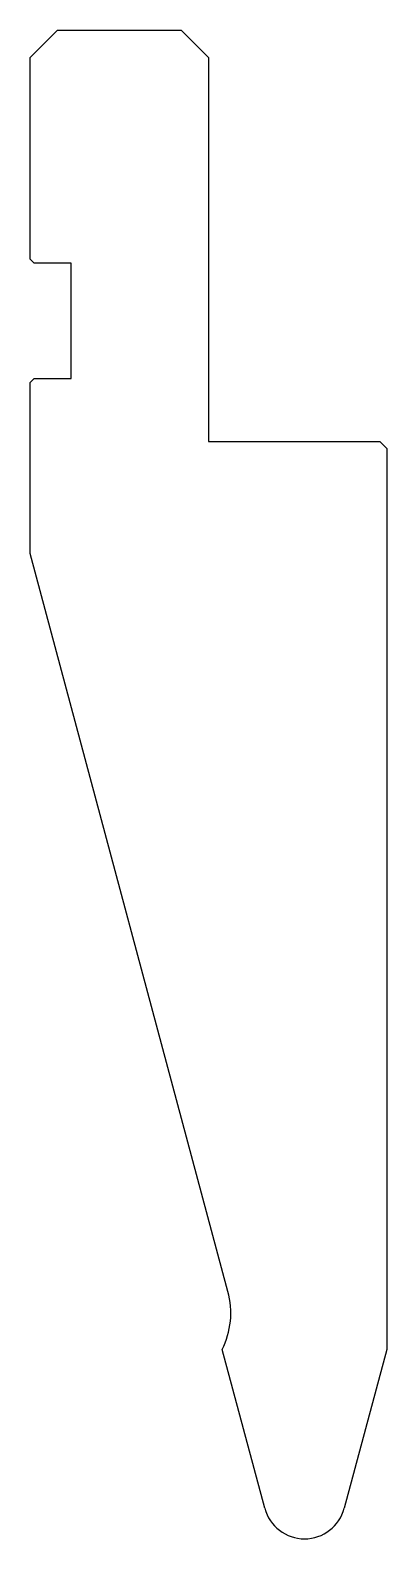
# Model space of a CAD drawing. Header units: metres. Extents: x -14 to 12, y -47 to 63.
import ezdxf

# ---------------------------------------------------------------- set-up
doc = ezdxf.new("R2010")
doc.units = ezdxf.units.M

msp = doc.modelspace()

# ---------------------------------------------------------------- linework, layer by layer
for p, q in [((-11.826059, 63.214869), (-13.826059, 61.214869)), ((-11.826059, 63.214869), (-2.826061, 63.214869)), ((-0.826061, 61.214869), (-2.826061, 63.214869)), ((-13.826059, 46.514874), (-13.826059, 61.214869)), ((-0.826061, 61.214869), (-0.826061, 33.214874)), ((-13.826059, 46.514874), (-13.526059, 46.214874)), ((-10.826061, 46.214874), (-13.526059, 46.214874)), ((-10.826061, 37.814874), (-10.826061, 46.214874)), ((-13.526059, 37.814874), (-13.826059, 37.514874)), ((-13.826059, 25.057767), (-13.826059, 37.514874)), ((-13.526059, 37.814874), (-10.826061, 37.814874)), ((-0.826061, 33.214874), (11.673941, 33.214874)), ((12.173941, 32.714874), (11.673941, 33.214874)), ((12.173941, 32.714874), (12.173941, -32.983496)), ((0.595481, -28.762163), (-13.826059, 25.057767)), ((3.276169, -44.56161), (0.173788, -32.983795)), ((12.173941, -32.983496), (9.071724, -44.561556))]:
    msp.add_line(p, q)
for centre, radius, start, end in [((-5.200059, -30.315131), 6, 333.590908, 15.00053), ((6.173939, -43.785126), 3, 195.00053, 345.00053)]:
    msp.add_arc(centre, radius, start, end)

doc.saveas('drawing.dxf')
